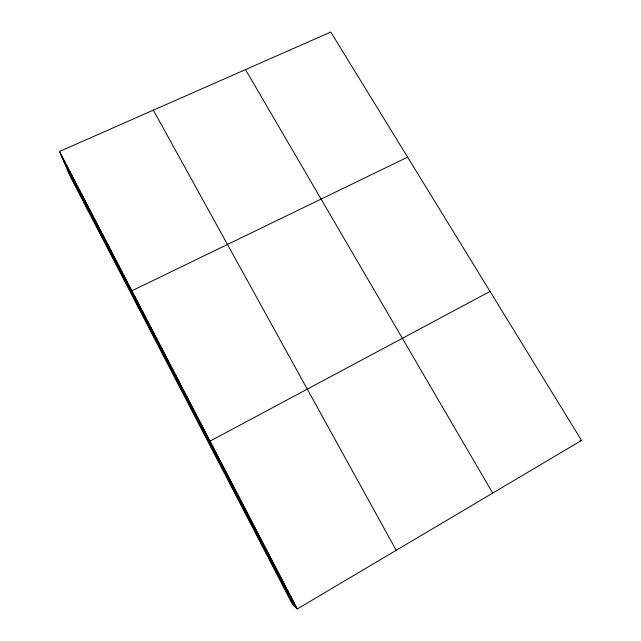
<?xml version="1.0" encoding="UTF-8"?>
<svg xmlns="http://www.w3.org/2000/svg" width="641" height="641" viewBox="0 0 641 641"><rect width="100%" height="100%" fill="white"/><g stroke="black" fill="none" stroke-linecap="round" stroke-linejoin="round"><path stroke-width="0.96" d="M233.38 486.463L233.396 486.038M297.296 608.95L581.539 440.439L330.796 32.05L59.461 151.492L70.718 177.373L292.48 604.399L297.296 608.95L59.461 151.492M490.045 291.431L210.04 441.12L211.538 448.54M407.612 157.157L131.886 290.798L138.632 308.153M579.977 440.912L581.539 440.439M287.521 590.609L287.929 590.93M290.613 596.555L291.046 596.923M293.714 602.516L294.163 602.925M245.503 69.597L492.713 493.097M153.351 110.164L396.21 550.307M60.566 154.04L296.823 608.501M64.06 162.061L295.325 607.083M67.505 169.985L293.842 605.689M61.961 156.292L63.05 158.808M66.968 165.931L68.034 168.391M64.461 161.107L65.534 163.591M72 175.618L73.034 178.022M69.484 170.762L70.534 173.198M77.064 185.353L78.074 187.701M74.532 180.482L75.55 182.853M79.604 190.241L80.598 192.564M84.708 200.056L85.67 202.324M82.16 195.144L83.13 197.436M87.272 204.984L88.218 207.219M89.844 209.928L90.766 212.131M94.996 219.847L95.894 221.994M92.416 214.879L93.33 217.059M97.592 224.831L98.466 226.946M100.188 229.823L101.046 231.906M102.784 234.83L103.634 236.882M105.396 239.846L106.23 241.873M108.017 244.878L108.834 246.873M110.637 249.926L111.438 251.889M113.273 254.99L114.05 256.921M115.909 260.062L116.678 261.969M118.553 265.15L119.306 267.025M121.205 270.254L121.942 272.096M123.865 275.374L124.586 277.176M126.533 280.502L127.23 282.272M129.21 285.646L129.891 287.384M134.578 295.974L135.227 297.648M137.27 301.158L137.903 302.8M139.978 306.358L140.587 307.968M142.687 311.574L143.288 313.153M145.403 316.798L145.988 318.345M148.135 322.038L148.696 323.553M150.867 327.303L151.404 328.777M153.608 332.567L154.128 334.017M156.356 337.855L156.861 339.265M159.112 343.159L159.601 344.538M161.869 348.472L162.341 349.818M164.641 353.8L165.098 355.114M167.421 359.144L167.854 360.418M170.21 364.505L170.626 365.747M173.006 369.881L173.399 371.083M175.802 375.265L176.187 376.435M178.615 380.674L178.975 381.804M181.427 386.09L181.772 387.188M184.255 391.523L184.576 392.588M187.092 396.971L187.396 398.005M189.928 402.436L190.217 403.429M192.781 407.916L193.045 408.87M195.633 413.413L195.882 414.334M198.502 418.926L198.726 419.807M201.37 424.446L201.578 425.295M204.255 429.991L204.439 430.8M207.147 435.543L207.315 436.321M212.932 446.681L213.06 447.378M215.833 452.258L215.937 452.915M218.733 457.842L218.821 458.467M221.65 463.451L221.722 464.036M224.574 469.076L224.622 469.621M227.507 474.709L227.531 475.213M230.448 480.365L230.456 480.83"/></g></svg>
